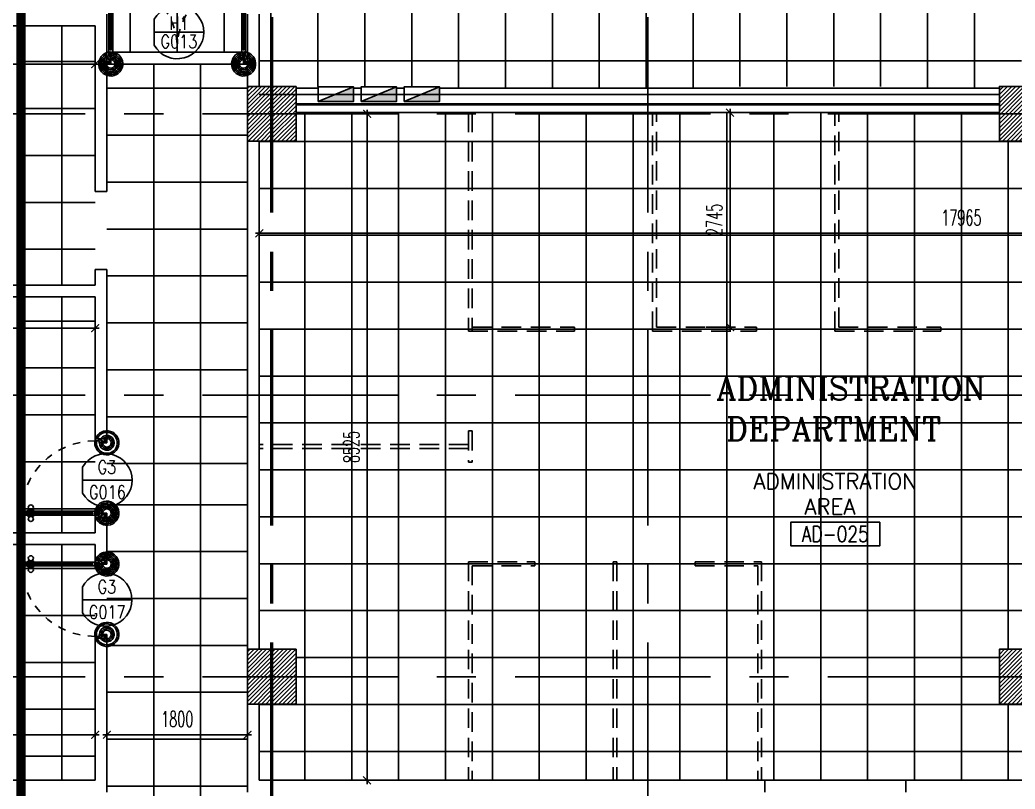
# Model space of a CAD drawing. Extents: x 417866.9 to 417960.2, y 43448 to 43538.2.
# Drawn here: x 417902.68 to 417915.42, y 43472.64 to 43482.47 of the extents above; entities that cross this region are included whole.
import ezdxf
from ezdxf.enums import TextEntityAlignment as Align

# ---------------------------------------------------------------- set-up
doc = ezdxf.new("R2010")
doc.units = 0
doc.header["$MEASUREMENT"] = 0
doc.header["$PDMODE"] = 3
doc.header["$PDSIZE"] = 0.1
for name, pattern in [('CENTER2', [1.125, 0.75, -0.125, 0.125, -0.125]), ('CENTERX2', [4, 2.5, -0.5, 0.5, -0.5]), ('HIDDEN', [0.375, 0.25, -0.125])]:
    doc.linetypes.add(name, pattern=pattern)
doc.layers.get('0').update_dxf_attribs({"linetype": 'CONTINUOUS'})
doc.layers.get('DEFPOINTS').update_dxf_attribs({"linetype": 'CONTINUOUS'})
for name, color, linetype in [('AXES', 11, 'CENTERX2'), ('CEILING', 4, 'CONTINUOUS'), ('COL', 2, 'CONTINUOUS'), ('DIM', 4, 'CONTINUOUS'), ('DOOR', 4, 'CONTINUOUS'), ('DOOR-CR', 2, 'CONTINUOUS'), ('DOOR-NO', 3, 'CONTINUOUS'), ('E-PANELBX', 3, 'CONTINUOUS'), ('EJ', 8, 'CONTINUOUS'), ('ELEV', 2, 'CONTINUOUS'), ('HAT', 8, 'CONTINUOUS'), ('ME-FIX', 3, 'CONTINUOUS'), ('PART', 9, 'CONTINUOUS'), ('RM-BOX', 11, 'CONTINUOUS'), ('RM-NAME', 11, 'CONTINUOUS'), ('RM-NO', 11, 'CONTINUOUS'), ('WALL', 2, 'CONTINUOUS')]:
    doc.layers.add(name, color=color, linetype=linetype)
doc.layers.get('EJ').off()
doc.styles.add('ROMANC', font='romanc', dxfattribs={"height": 0.1})
doc.styles.add('ROMANS', font='ROMANS.shx', dxfattribs={"width": 0.6})
doc.dimstyles.new('STANDARD in', dxfattribs={"dimtxt": 0.2, "dimasz": 0.1, "dimexe": 0.07, "dimexo": 0.05, "dimgap": 0.1, "dimtad": 1, "dimdec": 0, "dimlfac": 1000, "dimzin": 0, "dimdsep": 46, "dimtxsty": 'ROMANS', "dimblk": 'ARCHTICK', "dimcen": 0.05, "dimdle": 0.05, "dimclrd": 4, "dimclre": 4, "dimclrt": 2, "dimadec": 0, "dimazin": 0, "dimtfac": 1, "dimtdec": 0, "dimtmove": 2, "dimatfit": 3, "dimldrblk": 'ARCHTICK', "dimfxl": 0, "dimtolj": 1, "dimtzin": 0, "dimarcsym": 0})

# ---------------------------------------------------------------- blocks, each defined once
blk = doc.blocks.new('RM1')
at = {"layer": 'RM-BOX'}
blk.add_lwpolyline([(570, -200), (-570, -200), (-570, -500), (570, -500)], close=True, dxfattribs=at)
at = {"layer": 'RM-NAME', "style": 'ROMANS'}
for tag, p in [('ROOMNAME1', (0, 324)), ('ROOMNAME2', (0, 0))]:
    blk.add_attdef(tag, text='', height=200, dxfattribs=at).set_placement(p, align=Align.MIDDLE)
at = {"layer": 'RM-NO', "style": 'ROMANS', "width": 0.8}
blk.add_attdef('ROOMNO', text='', height=200, dxfattribs=at).set_placement((0, -350), align=Align.MIDDLE)
blk = doc.blocks.new('DD1')
at = {"layer": 'DOOR-CR'}
blk.add_line((-316, 0), (316, 0), dxfattribs=at)
blk.add_lwpolyline([(-316, -166, 3.820224), (-316, 166)], format="xyb", close=True, dxfattribs=at)
at = {"layer": 'DOOR-NO', "color": 255, "style": 'ROMANS'}
for tag, width, p in [('G', 0.8, (-22, 156)), ('0000', 0.7, (-22, -136))]:
    blk.add_attdef(tag, text='', height=196, dxfattribs=dict(at, width=width)).set_placement(p, align=Align.MIDDLE)
blk = doc.blocks.new('C11')
at = {"layer": 'HAT'}
h = blk.add_hatch(dxfattribs=at)
h.set_pattern_fill('ANSI31', color=256, scale=300, style=0)
h.set_pattern_definition([(45, (-383765.23, -62181), (-26.5165043, 26.5165043), [])])
h.paths.add_polyline_path([(-20, 350), (-20, 700), (-320, 700), (-320, 350)])
h.paths.add_polyline_path([(-320, 0), (-20, 0), (-20, 350), (-320, 350)])
h = blk.add_hatch(dxfattribs=at)
h.set_pattern_fill('ANSI31', color=256, scale=300, style=0)
h.set_pattern_definition([(45, (-383445.23, -62181), (-26.5165043, 26.5165043), [])])
h.paths.add_polyline_path([(300, 350), (300, 700), (0, 700), (0, 350)])
h.paths.add_polyline_path([(0, 0), (300, 0), (300, 350), (0, 350)])
at = {"layer": 'COL'}
for points in [[(-20, 700), (-20, 0), (-320, 0), (-320, 700)], [(300, 700), (300, 0), (0, 0), (0, 700)]]:
    blk.add_lwpolyline(points, close=True, dxfattribs=at)
blk = doc.blocks.new('DOOR1000')
at = {"layer": 'DOOR', "color": 7, "linetype": 'ByBlock'}
for p, q in [((-150, 0), (0, 0)), ((-150, 0), (-150, -25)), ((0, -50), (-114, 0)), ((0, -50), (-40, 0)), ((0, -50), (0, 0)), ((-1100, -25), (-1100, -75)), ((-1100, -75), (-1100, -25)), ((-1050, -25), (-1100, -25)), ((-1050, -75), (-1100, -75)), ((-1070, -42), (-1070, -58)), ((-1050, -42), (-1070, -42)), ((-1050, -58), (-1070, -58)), ((-1050, -25), (-1050, -42)), ((-1050, -58), (-1050, -75)), ((-1018, -25), (-1018, -18)), ((-928, -18), (-1018, -18)), ((-1018, -75), (-1018, -82)), ((-928, -82), (-1018, -82)), ((-1005, -18), (-1005, -9)), ((-1005, -9), (-940, -9)), ((-1005, -18), (-940, -18)), ((-1005, -82), (-1005, -91)), ((-1005, -82), (-940, -82)), ((-1005, -91), (-940, -91)), ((-940, -18), (-940, -9)), ((-940, -82), (-940, -91)), ((-928, -25), (-928, -18)), ((-928, -75), (-928, -82)), ((-200, -25), (-150, -25)), ((-200, -42), (-200, -25)), ((-180, -42), (-200, -42)), ((-200, -58), (-180, -58)), ((-200, -75), (-200, -58)), ((-150, -75), (-200, -75)), ((-180, -58), (-180, -42)), ((-150, -25), (-100, -25)), ((-150, -75), (-150, -25)), ((-100, -25), (-100, -50)), ((0, -50), (-100, -37)), ((-100, -50), (0, -50)), ((-150, -975), (-100, -975)), ((-150, -1000), (-150, -975)), ((-150, -1000), (0, -1000)), ((0, -1000), (-150, -1000)), ((0, -950), (-114, -1000)), ((-100, -975), (-100, -950)), ((0, -950), (-100, -963)), ((-100, -950), (0, -950)), ((0, -950), (-40, -1000)), ((0, -950), (0, -1000))]:
    blk.add_line(p, q, dxfattribs=at)
at = {"layer": 'DOOR', "linetype": 'ByBlock'}
for p, q in [((-200, -25), (-1050, -25)), ((-200, -42), (-1050, -42)), ((-200, -58), (-1050, -58)), ((-1050, -75), (-200, -75))]:
    blk.add_line(p, q, dxfattribs=at)
at = {"layer": 'DOOR', "color": 7, "linetype": 'ByBlock'}
for centre in [(-973, 24), (-973, -124)]:
    blk.add_circle(centre, 32.4, dxfattribs=at)
for centre, radius, start, end in [((0, -50), 154, 161.1053, 166.2858), ((0, -50), 94.4, 148.0182, 180), ((0, -50), 134, 158.1598, 169.28), ((0, -50), 114, 154.0838, 167.3774), ((0, -50), 74.4, 137.7764, 180), ((0, -50), 54.4, 113.2074, 180), ((0, -50), 34.4, 90, 180), ((0, -50), 14.4, 90, 180), ((0, -950), 154, 193.7142, 198.8947), ((0, -950), 134, 190.72, 201.8402), ((0, -950), 94.4, 180, 211.9818), ((0, -950), 74.4, 180, 222.2236), ((0, -950), 54.4, 180, 246.7926), ((0, -950), 34.4, 180, 270), ((0, -950), 14.4, 180, 270)]:
    blk.add_arc(centre, radius, start, end, dxfattribs=at)
at = {"layer": 'DOOR', "linetype": 'HIDDEN', "ltscale": 0.5}
blk.add_arc((-150, -25), 950, 180, 270, dxfattribs=at)
blk = doc.blocks.new('E-PBX')
at = {"layer": 'E-PANELBX'}
h = blk.add_hatch(color=256, dxfattribs=at)
h.paths.add_polyline_path([(34, 190), (-225, 190), (34, 81)])
h.paths.add_polyline_path([(225, 190), (34, 190), (34, 81), (225, 0)])
blk.add_line((225, 0), (-225, 190), dxfattribs=at)
blk.add_lwpolyline([(-225, 190), (225, 190), (225, 0), (-225, 0)], close=True, dxfattribs=at)
blk = doc.blocks.new('_ARCHTICK')
at = {"color": 0, "linetype": 'ByBlock', "const_width": 0.15}
blk.add_lwpolyline([(-0.5, -0.5), (0.5, 0.5)], dxfattribs=at)
blk = doc.blocks.new('*D189')
at = {"layer": 'DEFPOINTS', "color": 0}
for p in [(417898.597, 43473.212), (417903.647, 43473.332), (417903.647, 43473.212)]:
    blk.add_point(p, dxfattribs=at)
at = {"layer": 'DIM', "color": 4, "lineweight": -2}
for p, q in [((417898.597, 43473.262), (417898.597, 43473.402)), ((417903.647, 43473.262), (417903.647, 43473.402)), ((417898.547, 43473.332), (417903.697, 43473.332))]:
    blk.add_line(p, q, dxfattribs=at)
at = {"layer": 'DIM', "color": 4, "lineweight": -2, "xscale": 0.1, "yscale": 0.1, "zscale": 0.1, "rotation": 180}
blk.add_blockref('_ARCHTICK', (417898.597, 43473.332), dxfattribs=at)
at = {"layer": 'DIM', "color": 4, "lineweight": -2, "xscale": 0.1, "yscale": 0.1, "zscale": 0.1}
blk.add_blockref('_ARCHTICK', (417903.647, 43473.332), dxfattribs=at)
at = {"layer": 'DIM', "color": 2, "insert": (417901.122, 43473.532), "char_height": 0.2, "attachment_point": 5, "style": 'ROMANS'}
blk.add_mtext('\\A1;5050', dxfattribs=at)
blk = doc.blocks.new('*D190')
at = {"layer": 'DEFPOINTS', "color": 0}
for p in [(417903.797, 43473.759), (417905.597, 43473.724), (417905.597, 43473.332)]:
    blk.add_point(p, dxfattribs=at)
at = {"layer": 'DIM', "color": 4, "lineweight": -2}
for p, q in [((417903.797, 43473.709), (417903.797, 43473.262)), ((417905.597, 43473.674), (417905.597, 43473.262)), ((417903.747, 43473.332), (417905.647, 43473.332))]:
    blk.add_line(p, q, dxfattribs=at)
at = {"layer": 'DIM', "color": 4, "lineweight": -2, "xscale": 0.1, "yscale": 0.1, "zscale": 0.1, "rotation": 180}
blk.add_blockref('_ARCHTICK', (417903.797, 43473.332), dxfattribs=at)
at = {"layer": 'DIM', "color": 4, "lineweight": -2, "xscale": 0.1, "yscale": 0.1, "zscale": 0.1}
blk.add_blockref('_ARCHTICK', (417905.597, 43473.332), dxfattribs=at)
at = {"layer": 'DIM', "color": 2, "insert": (417904.697, 43473.532), "char_height": 0.2, "attachment_point": 5, "style": 'ROMANS'}
blk.add_mtext('\\A1;1800', dxfattribs=at)
blk = doc.blocks.new('*D192')
at = {"layer": 'DEFPOINTS', "color": 0}
for p in [(417898.597, 43478.931), (417903.647, 43478.931), (417903.647, 43478.532)]:
    blk.add_point(p, dxfattribs=at)
at = {"layer": 'DIM', "color": 4, "lineweight": -2}
for p, q in [((417898.597, 43478.881), (417898.597, 43478.462)), ((417903.647, 43478.881), (417903.647, 43478.462)), ((417898.547, 43478.532), (417903.697, 43478.532))]:
    blk.add_line(p, q, dxfattribs=at)
at = {"layer": 'DIM', "color": 4, "lineweight": -2, "xscale": 0.1, "yscale": 0.1, "zscale": 0.1, "rotation": 180}
blk.add_blockref('_ARCHTICK', (417898.597, 43478.532), dxfattribs=at)
at = {"layer": 'DIM', "color": 4, "lineweight": -2, "xscale": 0.1, "yscale": 0.1, "zscale": 0.1}
blk.add_blockref('_ARCHTICK', (417903.647, 43478.532), dxfattribs=at)
at = {"layer": 'DIM', "color": 2, "insert": (417901.122, 43478.732), "char_height": 0.2, "attachment_point": 5, "style": 'ROMANS'}
blk.add_mtext('\\A1;5050', dxfattribs=at)
blk = doc.blocks.new('*D193')
at = {"layer": 'DEFPOINTS', "color": 0}
for p in [(417898.597, 43482.399), (417903.647, 43482.399), (417898.597, 43481.909)]:
    blk.add_point(p, dxfattribs=at)
at = {"layer": 'DIM', "color": 4, "lineweight": -2}
for p, q in [((417898.597, 43482.349), (417898.597, 43481.839)), ((417903.647, 43482.349), (417903.647, 43481.839)), ((417903.697, 43481.909), (417898.547, 43481.909))]:
    blk.add_line(p, q, dxfattribs=at)
at = {"layer": 'DIM', "color": 4, "lineweight": -2, "xscale": 0.1, "yscale": 0.1, "zscale": 0.1, "rotation": 180}
blk.add_blockref('_ARCHTICK', (417898.597, 43481.909), dxfattribs=at)
at = {"layer": 'DIM', "color": 4, "lineweight": -2, "xscale": 0.1, "yscale": 0.1, "zscale": 0.1}
blk.add_blockref('_ARCHTICK', (417903.647, 43481.909), dxfattribs=at)
at = {"layer": 'DIM', "color": 2, "insert": (417901.122, 43482.109), "char_height": 0.2, "attachment_point": 5, "style": 'ROMANS'}
blk.add_mtext('\\A1;5050', dxfattribs=at)
blk = doc.blocks.new('*D195')
at = {"layer": 'DEFPOINTS', "color": 0}
for p in [(417923.712, 43479.746), (417905.747, 43479.289), (417923.712, 43479.289)]:
    blk.add_point(p, dxfattribs=at)
at = {"layer": 'DIM', "color": 4, "lineweight": -2}
for p, q in [((417905.697, 43479.746), (417923.762, 43479.746)), ((417905.747, 43479.339), (417905.747, 43479.816)), ((417923.712, 43479.339), (417923.712, 43479.816))]:
    blk.add_line(p, q, dxfattribs=at)
at = {"layer": 'DIM', "color": 4, "lineweight": -2, "xscale": 0.1, "yscale": 0.1, "zscale": 0.1, "rotation": 180}
blk.add_blockref('_ARCHTICK', (417905.747, 43479.746), dxfattribs=at)
at = {"layer": 'DIM', "color": 4, "lineweight": -2, "xscale": 0.1, "yscale": 0.1, "zscale": 0.1}
blk.add_blockref('_ARCHTICK', (417923.712, 43479.746), dxfattribs=at)
at = {"layer": 'DIM', "color": 2, "insert": (417914.729, 43479.946), "char_height": 0.2, "attachment_point": 5, "style": 'ROMANS'}
blk.add_mtext('\\A1;17965', dxfattribs=at)
blk = doc.blocks.new('*D196')
at = {"layer": 'DEFPOINTS', "color": 0}
for p in [(417907.105, 43481.274), (417907.126, 43481.274), (417907.105, 43472.749)]:
    blk.add_point(p, dxfattribs=at)
at = {"layer": 'DIM', "color": 4, "lineweight": -2}
for p, q in [((417907.126, 43472.699), (417907.126, 43481.324)), ((417907.155, 43481.274), (417907.196, 43481.274)), ((417907.155, 43472.749), (417907.196, 43472.749))]:
    blk.add_line(p, q, dxfattribs=at)
at = {"layer": 'DIM', "color": 4, "lineweight": -2, "xscale": 0.1, "yscale": 0.1, "zscale": 0.1}
for p, rotation in [((417907.126, 43481.274), 90), ((417907.126, 43472.749), 270)]:
    blk.add_blockref('_ARCHTICK', p, dxfattribs=dict(at, rotation=rotation))
at = {"layer": 'DIM', "color": 2, "insert": (417906.926, 43477.012), "char_height": 0.2, "attachment_point": 5, "rotation": 90, "style": 'ROMANS'}
blk.add_mtext('\\A1;8525', dxfattribs=at)
blk = doc.blocks.new('A$C272A55A0')
at = {"layer": 'DOOR', "color": 0, "linetype": 'ByBlock'}
for p, q in [((0, 900), (0, 1050)), ((50, 1050), (0, 1050)), ((50, 950), (50, 1050)), ((1750, 950), (1750, 1050)), ((1750, 1050), (1800, 1050)), ((1800, 1050), (1800, 900)), ((0, 900), (25, 900)), ((25, 950), (50, 950)), ((25, 900), (25, 950)), ((75, 900), (25, 900)), ((25, 850), (25, 900)), ((75, 900), (75, 850)), ((1725, 900), (1775, 900)), ((1725, 900), (1725, 850)), ((1775, 950), (1750, 950)), ((1775, 900), (1775, 950)), ((1800, 900), (1775, 900)), ((1775, 850), (1775, 900)), ((42, 850), (25, 850)), ((58, 870), (42, 870)), ((42, 870), (42, 850)), ((58, 850), (58, 870)), ((75, 850), (58, 850)), ((1725, 850), (1742, 850)), ((1742, 870), (1758, 870)), ((1742, 850), (1742, 870)), ((1758, 870), (1758, 850)), ((1758, 850), (1775, 850)), ((1718, 160), (1709, 160)), ((1709, 95), (1709, 160)), ((1725, 173), (1718, 173)), ((1718, 173), (1718, 83)), ((1718, 95), (1718, 160)), ((1775, 173), (1782, 173)), ((1782, 173), (1782, 83)), ((1782, 160), (1791, 160)), ((1782, 95), (1782, 160)), ((1791, 95), (1791, 160)), ((25, 50), (42, 50)), ((25, 50), (25, 0)), ((25, 0), (75, 0)), ((75, 0), (25, 0)), ((42, 50), (42, 30)), ((42, 30), (58, 30)), ((58, 50), (75, 50)), ((58, 50), (58, 30)), ((75, 50), (75, 0)), ((1718, 95), (1709, 95)), ((1725, 83), (1718, 83)), ((1742, 50), (1725, 50)), ((1725, 50), (1725, 0)), ((1775, 0), (1725, 0)), ((1725, 0), (1775, 0)), ((1742, 50), (1742, 30)), ((1758, 30), (1742, 30)), ((1775, 50), (1758, 50)), ((1758, 50), (1758, 30)), ((1775, 83), (1782, 83)), ((1775, 50), (1775, 0)), ((1782, 95), (1791, 95))]:
    blk.add_line(p, q, dxfattribs=at)
at = {"layer": 'DOOR', "color": 9, "linetype": 'ByBlock'}
for p, q in [((50, 1050), (0, 1010)), ((50, 1050), (0, 937)), ((50, 1050), (37, 950)), ((1750, 1050), (1800, 1010)), ((1750, 1050), (1800, 937)), ((1750, 1050), (1763, 950))]:
    blk.add_line(p, q, dxfattribs=at)
at = {"layer": 'DOOR', "linetype": 'ByBlock'}
for p, q in [((25, 850), (25, 50)), ((42, 850), (42, 50)), ((58, 850), (58, 50)), ((75, 50), (75, 850)), ((1725, 50), (1725, 850)), ((1742, 850), (1742, 50)), ((1758, 850), (1758, 50)), ((1775, 850), (1775, 50))]:
    blk.add_line(p, q, dxfattribs=at)
at = {"layer": 'DOOR', "color": 0, "linetype": 'ByBlock'}
for centre in [(1676, 128), (1824, 128)]:
    blk.add_circle(centre, 32.4, dxfattribs=at)
at = {"layer": 'DOOR', "color": 9, "linetype": 'ByBlock'}
for centre, radius, start, end in [((50, 1050), 54.4, 203.2074, 270), ((50, 1050), 34.4, 180, 270), ((50, 1050), 14.4, 180, 270), ((1750, 1050), 14.4, 270, 0), ((1750, 1050), 34.4, 270, 0), ((1750, 1050), 54.4, 270, 336.7926), ((50, 1050), 74.4, 227.7764, 270), ((50, 1050), 94.4, 238.0182, 270), ((50, 1050), 114, 244.0838, 257.3774), ((50, 1050), 134, 248.1598, 259.28), ((50, 1050), 154, 251.1053, 256.2858), ((1750, 1050), 74.4, 270, 312.2236), ((1750, 1050), 94.4, 270, 301.9818), ((1750, 1050), 114, 282.6226, 295.9162), ((1750, 1050), 134, 280.72, 291.8402), ((1750, 1050), 154, 283.7142, 288.8947)]:
    blk.add_arc(centre, radius, start, end, dxfattribs=at)
at = {"layer": 'DOOR', "linetype": 'HIDDEN', "ltscale": 0.5}
for centre, start, end in [((50, 851), 268.3174, 3.2965), ((1750, 851), 176.7035, 271.6826)]:
    blk.add_arc(centre, 851, start, end, dxfattribs=at)
at = {"layer": 'WALL', "linetype": 'ByBlock'}
blk.add_line((1800, 900), (1800, 1050), dxfattribs=at)
blk = doc.blocks.new('*D277')
at = {"layer": 'DEFPOINTS', "color": 0}
for p in [(417911.111, 43481.289), (417911.77, 43481.289), (417911.414, 43478.544)]:
    blk.add_point(p, dxfattribs=at)
at = {"layer": 'ME-FIX', "color": 4, "lineweight": -2}
for p, q in [((417911.161, 43481.289), (417911.84, 43481.289)), ((417911.77, 43478.494), (417911.77, 43481.339)), ((417911.464, 43478.544), (417911.84, 43478.544))]:
    blk.add_line(p, q, dxfattribs=at)
at = {"layer": 'ME-FIX', "color": 4, "lineweight": -2, "xscale": 0.1, "yscale": 0.1, "zscale": 0.1}
for p, rotation in [((417911.77, 43481.289), 90), ((417911.77, 43478.544), 270)]:
    blk.add_blockref('_ARCHTICK', p, dxfattribs=dict(at, rotation=rotation))
at = {"layer": 'ME-FIX', "color": 2, "insert": (417911.57, 43479.917), "char_height": 0.2, "attachment_point": 5, "rotation": 90, "style": 'ROMANS'}
blk.add_mtext('\\A1;2745', dxfattribs=at)

msp = doc.modelspace()

# ---------------------------------------------------------------- linework, layer by layer
at = {"layer": 'AXES'}
for p, q in [((417910.7166, 43460.01), (417910.7166, 43537.5491)), ((417905.8966, 43460.01), (417905.8966, 43537.1991)), ((417905.9166, 43460.01), (417905.9166, 43537.1991)), ((417959.5194, 43481.2743), (417889.6966, 43481.2743)), ((417959.5194, 43477.6743), (417889.6966, 43477.6743)), ((417959.5194, 43474.0743), (417889.6966, 43474.0743))]:
    msp.add_line(p, q, dxfattribs=at)
at = {"layer": 'CEILING'}
for p, q in [((417906.4966, 43485.9993), (417906.4966, 43481.6243)), ((417907.0966, 43485.9993), (417907.0966, 43481.6243)), ((417907.6966, 43485.9993), (417907.6966, 43481.6243)), ((417908.2966, 43485.9993), (417908.2966, 43481.5993)), ((417908.8966, 43485.9993), (417908.8966, 43481.5993)), ((417909.4966, 43485.9993), (417909.4966, 43481.5993)), ((417910.0966, 43485.9993), (417910.0966, 43481.5993)), ((417910.6966, 43485.9993), (417910.6966, 43481.5993)), ((417911.2966, 43485.9993), (417911.2966, 43481.5993)), ((417911.8966, 43485.9993), (417911.8966, 43481.6243)), ((417912.4966, 43485.9993), (417912.4966, 43481.6243)), ((417913.0966, 43485.9993), (417913.0966, 43481.6243)), ((417913.6966, 43485.9993), (417913.6966, 43481.6243)), ((417914.2966, 43485.9993), (417914.2966, 43481.5993)), ((417914.8966, 43485.9993), (417914.8966, 43481.5993)), ((417904.0966, 43484.7993), (417904.0966, 43482.0601)), ((417904.6966, 43484.7993), (417904.6966, 43482.0601)), ((417905.2966, 43484.7993), (417905.2966, 43482.0601)), ((417905.8966, 43484.7993), (417905.8966, 43481.6243)), ((417903.2216, 43479.0813), (417903.2216, 43482.3993)), ((417903.7966, 43482.0601), (417905.5966, 43482.0601)), ((417903.6466, 43481.9403), (417902.697, 43481.9403)), ((417903.7966, 43481.9101), (417905.5966, 43481.9101)), ((417904.3966, 43481.9101), (417904.3966, 43470.9493)), ((417904.9966, 43481.9101), (417904.9966, 43470.9493)), ((417915.4966, 43481.9493), (417905.7466, 43481.9493)), ((417903.7966, 43481.5993), (417905.5966, 43481.5993)), ((417905.7466, 43481.5193), (417915.2166, 43481.5193)), ((417903.6466, 43481.3403), (417902.697, 43481.3403)), ((417906.3291, 43481.2893), (417906.3291, 43472.7493)), ((417906.9291, 43481.2893), (417906.9291, 43472.7493)), ((417907.5291, 43481.2893), (417907.5291, 43472.7493)), ((417908.1291, 43481.2893), (417908.1291, 43472.7493)), ((417908.7291, 43481.2893), (417908.7291, 43472.7493)), ((417909.3291, 43481.2893), (417909.3291, 43472.7493)), ((417909.3291, 43481.2893), (417909.3291, 43472.7493)), ((417909.9291, 43481.2893), (417909.9291, 43472.7493)), ((417910.5291, 43481.2893), (417910.5291, 43472.7493)), ((417911.1291, 43481.2893), (417911.1291, 43472.7493)), ((417911.7291, 43481.2893), (417911.7291, 43472.7493)), ((417912.3291, 43481.2893), (417912.3291, 43472.7493)), ((417912.9291, 43481.2893), (417912.9291, 43472.7493)), ((417913.5291, 43481.2893), (417913.5291, 43472.7493)), ((417914.1291, 43481.2893), (417914.1291, 43472.7493)), ((417914.7291, 43481.2893), (417914.7291, 43472.7493)), ((417903.7966, 43480.9993), (417905.5966, 43480.9993)), ((417905.7466, 43480.9193), (417923.7116, 43480.9193)), ((417915.3291, 43480.9193), (417915.3291, 43474.4243)), ((417903.6466, 43480.7403), (417902.697, 43480.7403)), ((417903.7966, 43480.3993), (417905.5966, 43480.3993)), ((417905.7466, 43480.3193), (417923.7116, 43480.3193)), ((417903.6466, 43480.1403), (417902.697, 43480.1403)), ((417903.7966, 43479.7993), (417905.5966, 43479.7993)), ((417905.7466, 43479.7193), (417923.7116, 43479.7193)), ((417903.6466, 43479.5403), (417902.697, 43479.5403)), ((417903.7966, 43479.1993), (417905.5966, 43479.1993)), ((417905.7466, 43479.1193), (417923.7116, 43479.1193)), ((417903.2216, 43475.9153), (417903.2216, 43478.9313)), ((417902.697, 43478.6233), (417903.6466, 43478.6233)), ((417903.7966, 43478.5993), (417905.5966, 43478.5993)), ((417905.7466, 43478.5193), (417923.7116, 43478.5193)), ((417902.697, 43478.0233), (417903.6466, 43478.0233)), ((417903.7966, 43477.9993), (417905.5966, 43477.9993)), ((417905.7466, 43477.9193), (417923.7116, 43477.9193)), ((417902.697, 43477.4233), (417903.6466, 43477.4233)), ((417903.7966, 43477.3993), (417905.5966, 43477.3993)), ((417905.7466, 43477.3193), (417923.7116, 43477.3193)), ((417902.697, 43476.8233), (417903.6466, 43476.8233)), ((417903.7966, 43476.7993), (417905.5966, 43476.7993)), ((417905.7466, 43476.7193), (417923.7116, 43476.7193)), ((417905.5966, 43476.2743), (417903.7966, 43476.2743)), ((417902.697, 43476.2233), (417903.6466, 43476.2233)), ((417905.7466, 43476.1193), (417923.7116, 43476.1193)), ((417903.2216, 43472.7493), (417903.2216, 43475.7653)), ((417905.5966, 43475.6743), (417903.7966, 43475.6743)), ((417905.7466, 43475.5193), (417923.7116, 43475.5193)), ((417902.697, 43475.4573), (417903.6466, 43475.4573)), ((417905.5966, 43475.0743), (417903.7966, 43475.0743)), ((417905.7466, 43474.9193), (417923.7116, 43474.9193)), ((417902.697, 43474.8573), (417903.6466, 43474.8573)), ((417905.5966, 43474.4743), (417903.7966, 43474.4743)), ((417902.697, 43474.2573), (417903.6466, 43474.2573)), ((417906.2166, 43474.3193), (417915.2166, 43474.3193)), ((417905.5966, 43473.8743), (417903.7966, 43473.8743)), ((417902.697, 43473.6573), (417903.6466, 43473.6573)), ((417905.7466, 43473.7193), (417923.7116, 43473.7193)), ((417915.3291, 43473.7193), (417915.3291, 43472.7493)), ((417905.5966, 43473.2743), (417903.7966, 43473.2743)), ((417905.7466, 43473.1193), (417923.7116, 43473.1193)), ((417902.697, 43473.0573), (417903.6466, 43473.0573)), ((417905.5966, 43472.6743), (417903.7966, 43472.6743))]:
    msp.add_line(p, q, dxfattribs=at)
msp.add_lwpolyline([(417915.2166, 43474.4243), (417915.8366, 43474.4243), (417915.8366, 43473.7193), (417915.2166, 43473.7193)], close=True, dxfattribs=at)
at = {"layer": 'ELEV', "linetype": 'CENTER2', "const_width": 0.12}
msp.add_lwpolyline([(417902.697, 43464.6371), (417902.697, 43528.0943)], dxfattribs=at)
at = {"layer": 'PART', "color": 11, "linetype": 'HIDDEN'}
for p, q in [((417908.4216, 43481.2893), (417908.4216, 43478.4943)), ((417908.4716, 43481.2893), (417908.4716, 43478.4943)), ((417910.7783, 43478.4943), (417910.7783, 43481.2893)), ((417910.8283, 43478.5443), (417910.8283, 43481.2893)), ((417913.11, 43478.4943), (417913.11, 43481.2893)), ((417913.16, 43478.5443), (417913.16, 43481.2893)), ((417908.4216, 43478.4943), (417909.7783, 43478.4943)), ((417908.4716, 43478.5443), (417909.7783, 43478.5443)), ((417909.7783, 43478.4943), (417909.7783, 43478.5443)), ((417910.7783, 43478.4943), (417912.11, 43478.4943)), ((417910.8283, 43478.5443), (417912.11, 43478.5443)), ((417912.11, 43478.4943), (417912.11, 43478.5443)), ((417913.11, 43478.4943), (417914.4666, 43478.4943)), ((417913.16, 43478.5443), (417914.4666, 43478.5443)), ((417914.4666, 43478.5443), (417914.4666, 43478.4943)), ((417908.4716, 43477.2193), (417908.4216, 43477.2193)), ((417908.4216, 43477.2193), (417908.4216, 43476.8193)), ((417908.4716, 43477.2193), (417908.4716, 43476.8193)), ((417908.4216, 43477.0443), (417905.7466, 43477.0443)), ((417908.4216, 43476.9943), (417905.7466, 43476.9943)), ((417908.4716, 43476.8193), (417908.4216, 43476.8193)), ((417908.4216, 43475.5443), (417908.4216, 43472.7493)), ((417908.4216, 43475.5443), (417909.2729, 43475.5443)), ((417909.2729, 43475.5443), (417909.2729, 43475.4943)), ((417910.2729, 43475.5443), (417910.2729, 43472.7493)), ((417910.2729, 43475.5443), (417910.3229, 43475.5443)), ((417910.3229, 43475.5443), (417910.3229, 43472.7493)), ((417911.3229, 43475.5443), (417911.3229, 43475.4943)), ((417911.3229, 43475.5443), (417912.1742, 43475.5443)), ((417912.1742, 43475.5443), (417912.1742, 43472.7493)), ((417908.4716, 43475.4943), (417908.4716, 43472.7493)), ((417908.4716, 43475.4943), (417909.2729, 43475.4943)), ((417911.3229, 43475.4943), (417912.1242, 43475.4943)), ((417912.1242, 43475.4943), (417912.1242, 43472.7493))]:
    msp.add_line(p, q, dxfattribs=at)
at = {"layer": 'WALL'}
for p, q in [((417903.7966, 43482.5493), (417903.7966, 43480.2813)), ((417905.5966, 43481.6243), (417905.5966, 43482.5493)), ((417905.7466, 43481.6243), (417905.7466, 43482.5493)), ((417898.5966, 43482.3993), (417903.6466, 43482.3993)), ((417903.6466, 43482.3993), (417903.6466, 43480.2813)), ((417906.2166, 43481.5993), (417906.5016, 43481.5993)), ((417906.9516, 43481.5993), (417907.0516, 43481.5993)), ((417907.5016, 43481.5993), (417907.6016, 43481.5993)), ((417908.0516, 43481.5993), (417915.2166, 43481.5993)), ((417906.2166, 43481.3993), (417915.2166, 43481.3993)), ((417906.2166, 43481.3893), (417915.2166, 43481.3893)), ((417906.2166, 43481.2893), (417915.2166, 43481.2893)), ((417905.5966, 43480.9243), (417905.5966, 43474.4243)), ((417905.7466, 43480.9243), (417905.7466, 43474.4243)), ((417903.6466, 43480.2813), (417903.7966, 43480.2813)), ((417903.6466, 43479.2813), (417903.6466, 43479.0813)), ((417903.6466, 43479.2813), (417903.7966, 43479.2813)), ((417903.7966, 43479.2813), (417903.7966, 43477.1153)), ((417898.5966, 43479.0813), (417903.6466, 43479.0813)), ((417898.5966, 43478.9313), (417903.6466, 43478.9313)), ((417903.6466, 43478.9313), (417903.6466, 43477.1153)), ((417903.6466, 43477.1153), (417903.7966, 43477.1153)), ((417903.6466, 43476.1153), (417903.6466, 43475.9153)), ((417903.6466, 43476.1153), (417903.7966, 43476.1153)), ((417903.7966, 43476.1153), (417903.7966, 43475.5653)), ((417898.5966, 43475.9153), (417903.6466, 43475.9153)), ((417898.9466, 43475.7653), (417903.6466, 43475.7653)), ((417903.6466, 43475.7653), (417903.6466, 43475.5653)), ((417903.6466, 43475.5653), (417903.7966, 43475.5653)), ((417903.6466, 43474.5653), (417903.6466, 43472.7493)), ((417903.6466, 43474.5653), (417903.7966, 43474.5653)), ((417903.7966, 43474.5653), (417903.7966, 43472.5993)), ((417905.5966, 43473.7243), (417905.5966, 43472.5993)), ((417905.7466, 43473.7243), (417905.7466, 43472.7493)), ((417903.6466, 43472.7493), (417898.5966, 43472.7493)), ((417905.7466, 43472.7493), (417912.2166, 43472.7493)), ((417912.2166, 43472.7493), (417912.2166, 43472.5993)), ((417912.2166, 43472.7493), (417923.7116, 43472.7493)), ((417914.0166, 43472.7493), (417914.0166, 43472.5993))]:
    msp.add_line(p, q, dxfattribs=at)

# ---------------------------------------------------------------- block references
at = {"layer": 'DOOR', "color": 0, "xscale": -0.001000000047497451, "yscale": 0.0009999999892897904, "zscale": 0.001, "rotation": 180}
msp.add_blockref('A$C272A55A0', (417903.7966, 43482.9604), dxfattribs=at)
at = {"layer": 'DOOR', "xscale": -0.001000000047497451, "yscale": 0.0009999999892897904, "zscale": 0.001, "rotation": 180}
msp.add_blockref('DOOR1000', (417903.7966, 43476.1153), dxfattribs=at)
at = {"layer": 'DOOR', "xscale": 0.001000000047497451, "yscale": 0.0009999999892897904, "zscale": 0.001}
msp.add_blockref('DOOR1000', (417903.7966, 43475.5653), dxfattribs=at)
at = {"layer": 'DOOR-NO'}
ref = msp.add_blockref('DD1', (417904.7189, 43482.3163), dxfattribs=dict(at, xscale=0.001000000047497451, yscale=0.0009999999892897904, zscale=0.001))
ref.add_attrib('G', 'H1', dxfattribs={"height": 0.17, "style": 'ROMANS', "width": 0.8}).set_placement((417904.7189, 43482.4342), align=Align.MIDDLE)
ref.add_attrib('000', 'G013', dxfattribs={"height": 0.17, "style": 'ROMANS', "width": 0.8}).set_placement((417904.7189, 43482.1984), align=Align.MIDDLE)
ref = msp.add_blockref('DD1', (417903.8021, 43476.5875), dxfattribs=dict(at, xscale=0.001000000047497451, yscale=0.0009999999892897904, zscale=0.001))
ref.add_attrib('G', 'G3', dxfattribs={"height": 0.17, "style": 'ROMANS', "width": 0.8}).set_placement((417903.7968, 43476.7544), align=Align.MIDDLE)
ref.add_attrib('000', 'G016', dxfattribs={"height": 0.17, "style": 'ROMANS', "width": 0.8}).set_placement((417903.8039, 43476.434), align=Align.MIDDLE)
ref = msp.add_blockref('DD1', (417903.7993, 43475.0592), dxfattribs=dict(at, xscale=0.001000000047497451, yscale=0.0009999999892897904, zscale=0.001))
ref.add_attrib('G', 'G3', dxfattribs={"height": 0.17, "style": 'ROMANS', "width": 0.8}).set_placement((417903.7968, 43475.225), align=Align.MIDDLE)
ref.add_attrib('000', 'G017', dxfattribs={"height": 0.17, "style": 'ROMANS', "width": 0.8}).set_placement((417903.801, 43474.9015), align=Align.MIDDLE)
at = {"layer": 'E-PANELBX', "xscale": -0.001000000047497451, "yscale": 0.0009999999892897904, "zscale": 0.001, "rotation": 180}
for p in [(417906.7266, 43481.6193), (417907.2766, 43481.6193), (417907.8266, 43481.6193)]:
    msp.add_blockref('E-PBX', p, dxfattribs=at)
at = {"layer": 'EJ', "color": 2, "linetype": 'ByBlock', "xscale": 0.001000000047497451, "yscale": 0.0009999999892897904, "zscale": 0.001}
for p in [(417905.9166, 43480.9243), (417915.5366, 43480.9243), (417905.9166, 43473.7243), (417915.5366, 43473.7243)]:
    msp.add_blockref('C11', p, dxfattribs=at)
at = {"layer": 'HAT', "xscale": 0.001000000047497451, "yscale": 0.0009999999892897904, "zscale": 0.001}
msp.add_blockref('RM1', (417913.1166, 43476.2498), dxfattribs=at).add_auto_attribs({'ROOMNO': 'AD-025', 'ROOMNAME2': 'AREA ', 'ROOMNAME1': 'ADMINISTRATION'})

# ---------------------------------------------------------------- texts
at = {"layer": 'RM-NAME', "color": 2, "style": 'ROMANC'}
for s, p in [('ADMINISTRATION', (417913.3169, 43477.7646)), ('DEPARTMENT', (417913.0944, 43477.2446))]:
    msp.add_text(s, height=0.3, dxfattribs=at).set_placement(p, align=Align.MIDDLE)

# ---------------------------------------------------------------- dimensions: what is measured, and where the dimension line sits
at = {"layer": 'DIM'}
for base, p1, p2, picture, middle in [((417898.5966, 43481.9087), (417903.6466, 43482.3993), (417898.5966, 43482.3993), '*D193', (417901.1216, 43482.1087)), ((417923.7116, 43479.7456), (417905.7466, 43479.2894), (417923.7116, 43479.2894), '*D195', (417914.7291, 43479.9456)), ((417903.6466, 43478.5324), (417898.5966, 43478.9313), (417903.6466, 43478.9313), '*D192', (417901.1216, 43478.7324)), ((417905.5966, 43473.3325), (417903.7966, 43473.7585), (417905.5966, 43473.7243), '*D190', (417904.6966, 43473.5325)), ((417903.6466, 43473.3325), (417898.5966, 43473.2118), (417903.6466, 43473.2118), '*D189', (417901.1216, 43473.5325))]:
    dim = msp.add_linear_dim(base=base, p1=p1, p2=p2, dimstyle='STANDARD in', dxfattribs=at)
    dim.commit()
    dim.dimension.update_dxf_attribs({"geometry": picture, "text_midpoint": middle})
dim = msp.add_linear_dim(base=(417907.1264, 43481.2743), p1=(417907.1047, 43472.7493), p2=(417907.1047, 43481.2743), angle=90, dimstyle='STANDARD in', dxfattribs=at)
dim.commit()
dim.dimension.update_dxf_attribs({"geometry": '*D196', "text_midpoint": (417906.9264, 43477.0118)})
at = {"layer": 'ME-FIX'}
dim = msp.add_linear_dim(base=(417911.7701, 43481.2893), p1=(417911.4144, 43478.5443), p2=(417911.111, 43481.2893), angle=90, dimstyle='STANDARD in', dxfattribs=at)
dim.commit()
dim.dimension.update_dxf_attribs({"geometry": '*D277', "text_midpoint": (417911.5701, 43479.9168)})

doc.saveas('drawing.dxf')
